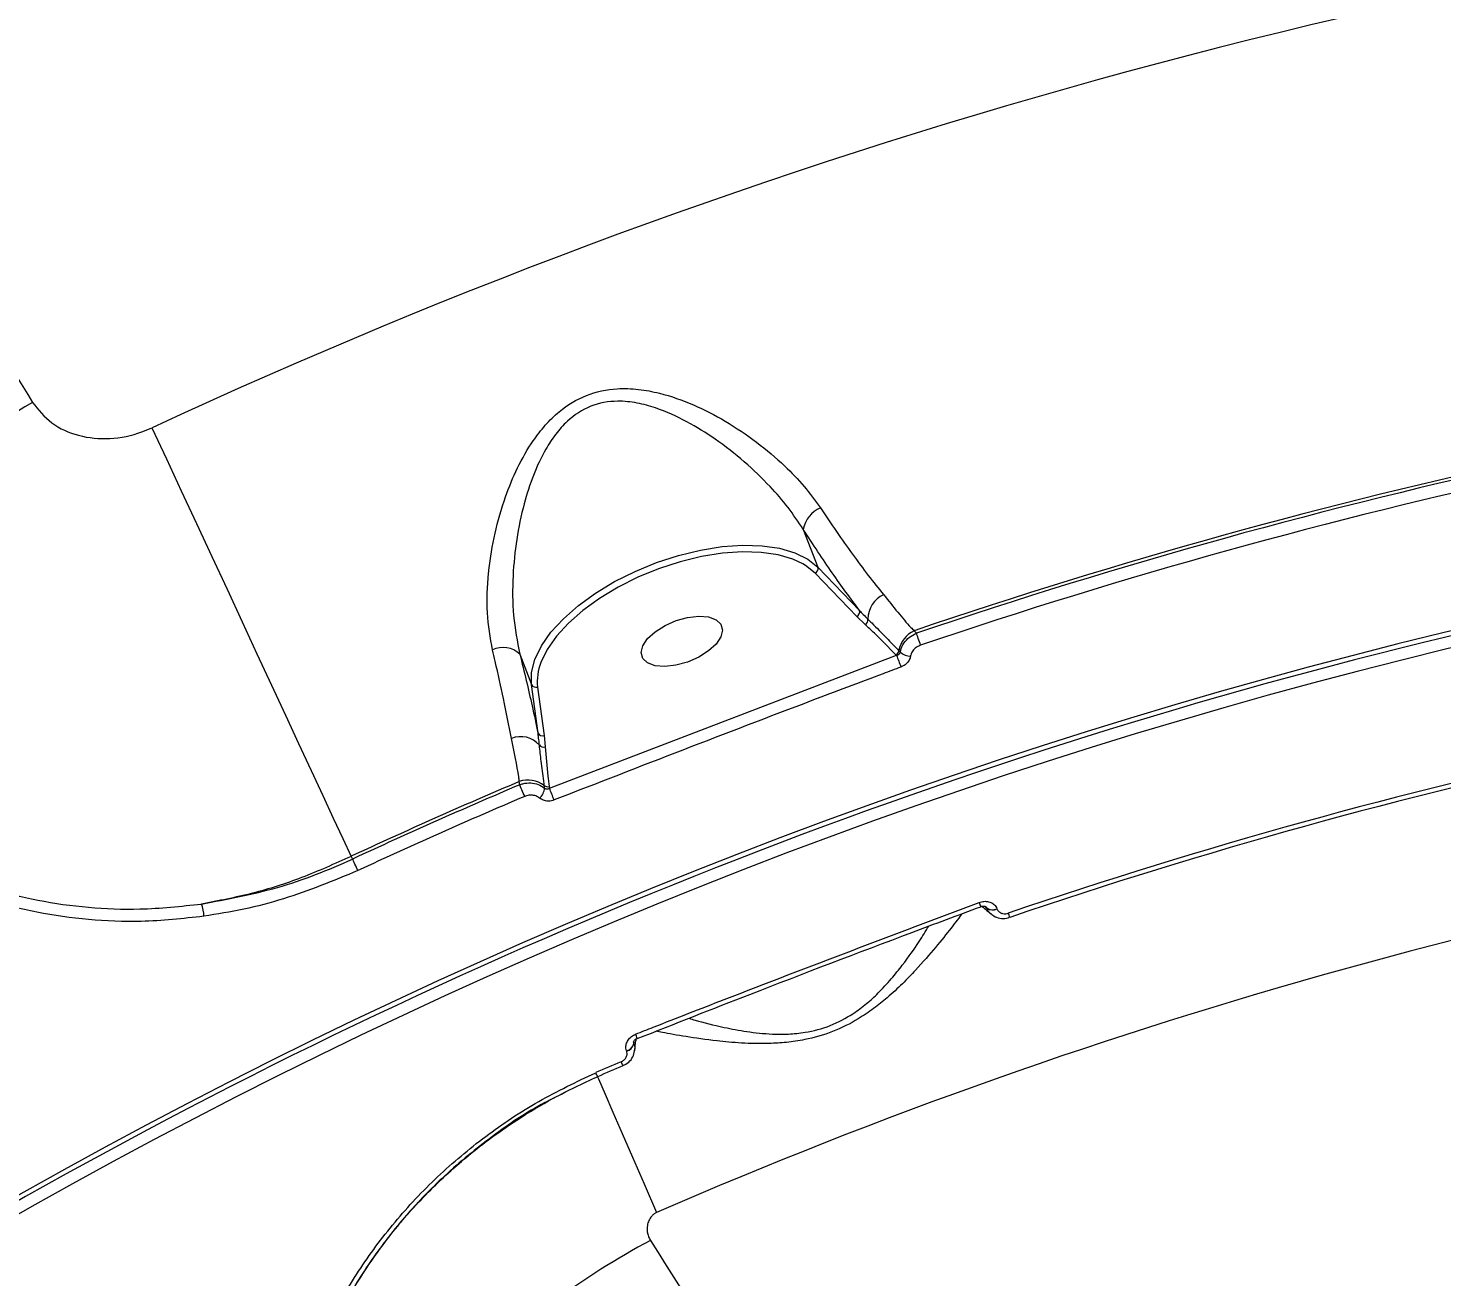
# Model space of a CAD drawing. Header units: millimetres. Extents: x -10374 to 11119, y -8221 to 9433.
# Drawn here: x 1802.9 to 1951.5, y -1716.5 to -1585.2 of the extents above; entities that cross this region are included whole.
import ezdxf

# ---------------------------------------------------------------- set-up
doc = ezdxf.new("R2010")
doc.units = ezdxf.units.MM
for name, color, linetype in [('DIKOM_ОБЪЕКТ', 7, 'Continuous'), ('DIKOM_РАЗМЕР_ЗОНА', 7, 'Continuous'), ('DIKOM_РАЗМЕР_ОБЪЕКТА', 7, 'Continuous')]:
    doc.layers.add(name, color=color, linetype=linetype)
doc.styles.add('style1', font='arial.ttf', dxfattribs={"width": 0.8})
doc.dimstyles.new('1-50', dxfattribs={"dimtxt": 300, "dimasz": 200, "dimexe": 100, "dimexo": 0, "dimgap": 100, "dimtad": 0, "dimdec": 0, "dimtxsty": 'style1', "dimcen": 0, "dimclrd": 7, "dimclre": 7, "dimadec": 1, "dimazin": 2, "dimtfac": 1, "dimtdec": 0, "dimtmove": 1, "dimatfit": 3, "dimfxl": 0, "dimlwd": 25, "dimlwe": 18, "dimarcsym": 0})

# ---------------------------------------------------------------- blocks, each defined once
blk = doc.blocks.new('*D16')
at = {"layer": 'Defpoints', "color": 0, "transparency": 16777216}
for p in [(-9045.1, 5161.67), (3694.49, 5161.67), (1813.16, -6719.94)]:
    blk.add_point(p, dxfattribs=at)
at = {"layer": 'DIKOM_РАЗМЕР_ОБЪЕКТА', "color": 7, "lineweight": 18, "transparency": 16777216}
for p, q in [((3694.49, 5161.67), (-9145.1, 5161.67)), ((1813.16, -6719.94), (-9145.1, -6719.94))]:
    blk.add_line(p, q, dxfattribs=at)
at = {"layer": 'DIKOM_РАЗМЕР_ОБЪЕКТА', "color": 7, "lineweight": 25, "transparency": 16777216}
for p, q in [((-9045.1, 4961.67), (-9045.1, -0.45)), ((-9045.1, -6519.94), (-9045.1, -1080.23))]:
    blk.add_line(p, q, dxfattribs=at)
at = {"layer": 'DIKOM_РАЗМЕР_ОБЪЕКТА', "color": 7, "transparency": 16777216}
for points in [[(-9078.43, 4961.67), (-9011.76, 4961.67), (-9045.1, 5161.67)], [(-9078.43, -6519.94), (-9011.76, -6519.94), (-9045.1, -6719.94)]]:
    blk.add_solid(points, dxfattribs=at)
at = {"layer": 'DIKOM_РАЗМЕР_ОБЪЕКТА', "color": 0, "transparency": 16777216, "insert": (-9045.1, -540.34), "char_height": 300, "attachment_point": 5, "rotation": 90, "style": 'style1'}
blk.add_mtext('11900', dxfattribs=at)
blk = doc.blocks.new('*D15')
at = {"layer": 'Defpoints', "color": 0, "transparency": 16777216}
for p in [(-5227.87, 8308.78), (9119.43, -1150.4), (-5227.87, -1991.82)]:
    blk.add_point(p, dxfattribs=at)
at = {"layer": 'DIKOM_РАЗМЕР_ОБЪЕКТА', "color": 7, "lineweight": 18, "transparency": 16777216}
for p, q in [((-5227.87, -1991.82), (-5227.87, 8408.78)), ((9119.43, -1150.4), (9119.43, 8408.78))]:
    blk.add_line(p, q, dxfattribs=at)
at = {"layer": 'DIKOM_РАЗМЕР_ОБЪЕКТА', "color": 7, "lineweight": 25, "transparency": 16777216}
for p, q in [((-5027.87, 8308.78), (187.44, 8308.78)), ((8919.43, 8308.78), (1267.22, 8308.78))]:
    blk.add_line(p, q, dxfattribs=at)
at = {"layer": 'DIKOM_РАЗМЕР_ОБЪЕКТА', "color": 7, "transparency": 16777216}
for points in [[(-5027.87, 8342.11), (-5027.87, 8275.44), (-5227.87, 8308.78)], [(8919.43, 8342.11), (8919.43, 8275.44), (9119.43, 8308.78)]]:
    blk.add_solid(points, dxfattribs=at)
at = {"layer": 'DIKOM_РАЗМЕР_ОБЪЕКТА', "color": 0, "transparency": 16777216, "insert": (727.33, 8308.78), "char_height": 300, "attachment_point": 5, "style": 'style1'}
blk.add_mtext('14350', dxfattribs=at)
blk = doc.blocks.new('*D14')
at = {"layer": 'Defpoints', "color": 0, "transparency": 16777216}
for p in [(-7515.85, 9236.32), (11119.43, -1423.4), (-7515.85, -2401.58)]:
    blk.add_point(p, dxfattribs=at)
at = {"layer": 'DIKOM_РАЗМЕР_ЗОНА', "color": 7, "lineweight": 18, "transparency": 16777216}
for p, q in [((-7515.85, -2401.58), (-7515.85, 9336.32)), ((11119.43, -1423.4), (11119.43, 9336.32))]:
    blk.add_line(p, q, dxfattribs=at)
at = {"layer": 'DIKOM_РАЗМЕР_ЗОНА', "color": 7, "lineweight": 25, "transparency": 16777216}
for p, q in [((-7315.85, 9236.32), (77.56, 9236.32)), ((10919.43, 9236.32), (1157.34, 9236.32))]:
    blk.add_line(p, q, dxfattribs=at)
at = {"layer": 'DIKOM_РАЗМЕР_ЗОНА', "color": 7, "transparency": 16777216}
for points in [[(-7315.85, 9269.65), (-7315.85, 9202.98), (-7515.85, 9236.32)], [(10919.43, 9269.65), (10919.43, 9202.98), (11119.43, 9236.32)]]:
    blk.add_solid(points, dxfattribs=at)
at = {"layer": 'DIKOM_РАЗМЕР_ЗОНА', "color": 0, "transparency": 16777216, "insert": (617.45, 9236.32), "char_height": 300, "attachment_point": 5, "style": 'style1'}
blk.add_mtext('18650', dxfattribs=at)
blk = doc.blocks.new('*D13')
at = {"layer": 'Defpoints', "color": 0, "transparency": 16777216}
for p in [(-10176.97, 7112.81), (3082.33, 7112.81), (2015.48, -8221.4)]:
    blk.add_point(p, dxfattribs=at)
at = {"layer": 'DIKOM_РАЗМЕР_ЗОНА', "color": 7, "lineweight": 18, "transparency": 16777216}
for p, q in [((3082.33, 7112.81), (-10276.97, 7112.81)), ((2015.48, -8221.4), (-10276.97, -8221.4))]:
    blk.add_line(p, q, dxfattribs=at)
at = {"layer": 'DIKOM_РАЗМЕР_ЗОНА', "color": 7, "lineweight": 25, "transparency": 16777216}
for p, q in [((-10176.97, 6912.81), (-10176.97, -14.41)), ((-10176.97, -8021.4), (-10176.97, -1094.19))]:
    blk.add_line(p, q, dxfattribs=at)
at = {"layer": 'DIKOM_РАЗМЕР_ЗОНА', "color": 7, "transparency": 16777216}
for points in [[(-10210.3, 6912.81), (-10143.64, 6912.81), (-10176.97, 7112.81)], [(-10210.3, -8021.4), (-10143.64, -8021.4), (-10176.97, -8221.4)]]:
    blk.add_solid(points, dxfattribs=at)
at = {"layer": 'DIKOM_РАЗМЕР_ЗОНА', "color": 0, "transparency": 16777216, "insert": (-10176.97, -554.3), "char_height": 300, "attachment_point": 5, "rotation": 90, "style": 'style1'}
blk.add_mtext('15300', dxfattribs=at)

msp = doc.modelspace()

# ---------------------------------------------------------------- linework, layer by layer
at = {"layer": 'DIKOM_ОБЪЕКТ', "color": 7, "linetype": 'Continuous', "lineweight": 15}
for p, q in [((1884.37, -1637.88), (1885.9, -1641.87)), ((1885.9, -1641.87), (1890.28, -1646.41)), ((1889.99, -1647.04), (1885.62, -1642.5)), ((1890.87, -1647.89), (1889.99, -1647.04)), ((1896.02, -1648.55), (1896.27, -1648.81)), ((1854.57, -1651.01), (1855.8, -1654.21)), ((1894.42, -1650.65), (1894.57, -1650.81)), ((1857.68, -1665.1), (1894.16, -1651.12)), ((1894.16, -1651.12), (1894.11, -1651.07)), ((1856.48, -1659.32), (1855.8, -1654.21)), ((1856.43, -1654.46), (1857.11, -1659.57)), ((1857.11, -1659.57), (1857.22, -1660.75)), ((1854.56, -1664.74), (1854.51, -1664.4)), ((1857.65, -1664.92), (1857.68, -1665.1)), ((1836.82, -1672.27), (1836.98, -1672.55)), ((1903.03, -1677.54), (1903.03, -1677.54)), ((1903.53, -1677.6), (1903.67, -1677.72)), ((1903.66, -1677.7), (1903.54, -1677.55)), ((1903.67, -1677.72), (1903.66, -1677.7)), ((1904.73, -1677.77), (1904.73, -1677.79)), ((1866.53, -1691.81), (1866.53, -1691.95)), ((1866.53, -1691.95), (1866.54, -1691.97)), ((1866.54, -1691.97), (1866.57, -1691.77)), ((1866.9, -1691.41), (1866.9, -1691.41)), ((1865.8, -1692.74), (1865.79, -1692.72))]:
    msp.add_line(p, q, dxfattribs=at)
at = {"layer": 'DIKOM_ОБЪЕКТ', "color": 7, "linetype": 'Continuous', "lineweight": 15, "flags": 128}
for points in [[(1815.89, -1627.2), (1817.41, -1630.47), (1818.97, -1633.83), (1820.56, -1637.26), (1822.17, -1640.72), (1823.78, -1644.18), (1825.37, -1647.61), (1826.93, -1650.98), (1828.45, -1654.26), (1829.92, -1657.41), (1831.31, -1660.41), (1832.62, -1663.24), (1833.84, -1665.86), (1834.95, -1668.25), (1835.95, -1670.4), (1836.82, -1672.27)], [(1855.8, -1654.21), (1855.8, -1652.92), (1856.15, -1651.56), (1856.84, -1650.14), (1857.84, -1648.7), (1859.14, -1647.28), (1860.72, -1645.9), (1862.52, -1644.59), (1864.52, -1643.38), (1866.68, -1642.31), (1868.93, -1641.38), (1871.25, -1640.63), (1873.56, -1640.06), (1875.83, -1639.7), (1878.01, -1639.55), (1880.04, -1639.61), (1881.88, -1639.87), (1883.49, -1640.35), (1884.84, -1641.02), (1885.9, -1641.87)], [(1884.33, -1641.51), (1883.28, -1641.02), (1881.72, -1640.56), (1879.93, -1640.3), (1877.96, -1640.24), (1875.86, -1640.39), (1873.65, -1640.75), (1871.41, -1641.29), (1869.16, -1642.02), (1866.98, -1642.92), (1864.89, -1643.97), (1862.95, -1645.14), (1861.2, -1646.4), (1859.67, -1647.74), (1858.41, -1649.13), (1857.44, -1650.52), (1856.78, -1651.88)], [(1885.62, -1642.5), (1884.59, -1641.67), (1884.33, -1641.51)], [(1872.2, -1651.83), (1870.98, -1652.17), (1869.82, -1652.3), (1868.79, -1652.22), (1868, -1651.93), (1867.49, -1651.46), (1867.32, -1650.84), (1867.49, -1650.13), (1868, -1649.37), (1868.8, -1648.64), (1869.83, -1647.99), (1870.99, -1647.48), (1872.21, -1647.14), (1873.38, -1647.01), (1874.4, -1647.09), (1875.2, -1647.38), (1875.7, -1647.85), (1875.88, -1648.47), (1875.7, -1649.19), (1875.19, -1649.94), (1874.39, -1650.67), (1873.37, -1651.32), (1872.2, -1651.83)], [(1896.7, -1650.07), (1896.64, -1649.9), (1896.58, -1649.72), (1896.52, -1649.54), (1896.46, -1649.37), (1896.4, -1649.2), (1896.35, -1649.05), (1896.31, -1648.91), (1896.27, -1648.81)], [(1855.08, -1665.97), (1855.01, -1665.8), (1854.93, -1665.63), (1854.86, -1665.45), (1854.79, -1665.28), (1854.72, -1665.12), (1854.65, -1664.97), (1854.6, -1664.84), (1854.56, -1664.74)], [(1837.54, -1673.76), (1837.47, -1673.6), (1837.39, -1673.43), (1837.31, -1673.26), (1837.23, -1673.09), (1837.16, -1672.93), (1837.09, -1672.78), (1837.03, -1672.65), (1836.98, -1672.55)], [(1862.73, -1695.45), (1862.83, -1695.66), (1863.52, -1697.26), (1864.36, -1699.18), (1865.32, -1701.4), (1866.42, -1703.91), (1867.63, -1706.7), (1868.95, -1709.73)]]:
    msp.add_lwpolyline(points, dxfattribs=at)
at = {"layer": 'DIKOM_ОБЪЕКТ', "color": 7, "linetype": 'Continuous', "lineweight": 15}
for centre, radius, start, end in [((2088, -2213.4), 646.28, 96.10022, 114.89978), ((1857.92, -1718.05), 108.29, 120.2699, 128.0973), ((2088, -2213.4), 596.59, 102.22853, 108.77147), ((2088, -2213.4), 596.26, 102.24313, 108.75687), ((2088, -2213.4), 580.87, 90.09855, 120.90145), ((2088, -2213.4), 594.93, 102.24313, 108.75687), ((2088, -2213.4), 580.37, 90.09855, 105.5), ((2088, -2213.4), 579.13, 90.09885, 120.90115), ((1887.28, -1638.36), 2.95, 112.2817, 170.6172), ((1885.39, -1642.02), 0.526, 294.873, 16.605), ((1894.01, -1647.33), 2.84, 114.8424, 179.8748), ((1889.77, -1646.56), 0.526, 294.89, 16.6241), ((1890.62, -1647.4), 0.551, 296.9913, 7.5476), ((1897.22, -1651.12), 2.84, 114.994, 170.4361), ((1852.8, -1652.9), 2.59, 46.9763, 115.3395), ((1893.86, -1650.56), 0.567, 296.7232, 350.762), ((1895.67, -1649.57), 1.65, 228.2224, 268.9652), ((1862.12, -1653.92), 5.72, 159.12, 185.453), ((1944.46, -1633.22), 53.38, 199.5849, 201.0165), ((2088, -2213.4), 580.37, 105.5, 120.90145), ((1856.25, -1653.99), 0.502, 205.5148, 290.5239), ((1854.65, -1662.33), 2.65, 41.8883, 111.4309), ((1856.93, -1659.1), 0.502, 205.5036, 290.5352), ((1857.05, -1660.25), 0.527, 215.0929, 288.3967), ((2088, -2213.4), 565.29, 102.2097, 108.7903), ((2088, -2213.4), 564.82, 102.2097, 108.7903), ((1855.44, -1666.97), 2.73, 51.5785, 110.0524), ((2088, -2213.4), 596.59, 113.04012, 114.89978), ((2088, -2213.4), 596.26, 113.04877, 114.89662), ((1855.66, -1664.99), 1.51, 310.3045, 356.3207), ((1857.48, -1664.4), 0.544, 231.387, 288.4842), ((1804.25, -1687), 57.74, 20.9632, 22.2869), ((2088, -2213.4), 594.93, 113.04877, 114.89662), ((2088, -2213.4), 549.25, 97.4952, 113.5048), ((1816.93, -1678.77), 4.43, 2.5679, 19.7553), ((1907.82, -1675.35), 5.28, 199.4824, 204.585), ((1904.25, -1676.88), 1.01, 234.0503, 297.9536), ((1904.26, -1676.9), 1.01, 234.0317, 297.964), ((1791.34, -1717.47), 121.11, 18.6769, 18.8968), ((1861.87, -1692.99), 5.27, 17.4205, 22.5258), ((1865.55, -1691.74), 1.01, 284.0495, 347.954), ((1865.55, -1691.76), 1.01, 284.0318, 347.9761), ((2088, -2213.4), 565.29, 113.2097, 113.5048), ((2044.28, -1617.3), 194.75, 203.1528, 203.2897), ((2088, -2213.4), 564.82, 113.2097, 113.5048), ((1905.18, -1782.27), 78.77, 117.9128, 126.6989)]:
    msp.add_arc(centre, radius, start, end, dxfattribs=at)
for points, knots in [([(1535.73, -1185.34), (1536.39, -1186.43), (1537.7, -1188.6), (1540.46, -1193.16), (1543.78, -1198.63), (1547.69, -1205.09), (1552.16, -1212.49), (1557.2, -1220.8), (1562.8, -1230.05), (1568.94, -1240.19), (1575.6, -1251.18), (1582.75, -1262.97), (1590.35, -1275.51), (1598.39, -1288.76), (1606.86, -1302.72), (1615.74, -1317.36), (1625, -1332.61), (1634.6, -1348.41), (1644.48, -1364.68), (1654.64, -1381.39), (1665.05, -1398.5), (1675.7, -1416), (1686.54, -1433.81), (1697.53, -1451.85), (1708.62, -1470.03), (1719.78, -1488.31), (1731, -1506.67), (1742.25, -1525.07), (1753.5, -1543.44), (1764.69, -1561.7), (1775.77, -1579.75), (1785.9, -1596.22), (1795.09, -1611.15), (1800.59, -1620.07), (1803.34, -1624.53)], [0, 0, 0, 0, 0.031557, 0.063213, 0.09492, 0.126627, 0.158283, 0.189839, 0.221397, 0.253054, 0.284762, 0.31647, 0.348127, 0.379685, 0.411265, 0.442944, 0.474674, 0.506404, 0.538084, 0.569664, 0.601295, 0.633026, 0.664806, 0.696588, 0.728318, 0.75995, 0.791659, 0.823468, 0.855327, 0.887186, 0.918995, 0.950705, 0.975353, 1, 1, 1, 1]), ([(1851.69, -1650.56), (1851.47, -1649.28), (1851.02, -1646.72), (1851.15, -1643.79), (1851.44, -1640.99), (1851.89, -1638.29), (1852.92, -1634.67), (1854.26, -1631.39), (1855.7, -1628.87), (1857.21, -1626.91), (1858.97, -1625.16), (1861.49, -1623.62), (1864.44, -1623.01), (1867.05, -1623.11), (1869.76, -1623.62), (1872.85, -1624.71), (1876.27, -1626.49), (1879.51, -1628.66), (1882.26, -1631), (1884.51, -1633.33), (1885.61, -1634.86), (1886.16, -1635.63)], [0, 0, 0, 0, 0.072691, 0.145524, 0.151132, 0.21733, 0.283541, 0.337716, 0.391817, 0.425487, 0.459111, 0.513454, 0.567937, 0.604496, 0.641123, 0.702964, 0.76491, 0.830904, 0.896872, 0.948452, 1, 1, 1, 1]), ([(1803.34, -1624.53), (1803.95, -1625.3), (1805.21, -1626.88), (1808.17, -1628.17), (1811.48, -1628.48), (1814.13, -1627.96), (1815.54, -1627.35), (1815.89, -1627.2)], [0, 0, 0, 0, 0.218714, 0.444783, 0.679411, 0.919197, 1, 1, 1, 1]), ([(1884.37, -1637.88), (1883.85, -1637.11), (1882.82, -1635.56), (1880.74, -1633.17), (1878.2, -1630.72), (1875.25, -1628.42), (1872.13, -1626.48), (1869.35, -1625.22), (1866.89, -1624.54), (1864.58, -1624.3), (1861.94, -1624.75), (1859.76, -1626.2), (1858.3, -1627.85), (1857.06, -1629.75), (1855.92, -1632.21), (1854.9, -1635.4), (1854.17, -1638.95), (1853.78, -1642.91), (1853.78, -1647.04), (1854.3, -1649.67), (1854.57, -1651.01)], [0, 0, 0, 0, 0.052436, 0.105737, 0.1727, 0.240862, 0.302317, 0.365016, 0.399805, 0.435458, 0.48611, 0.536696, 0.568684, 0.601485, 0.655091, 0.709786, 0.7769, 0.845174, 0.921307, 1, 1, 1, 1]), ([(1886.16, -1635.63), (1887.29, -1637.3), (1889.59, -1640.68), (1891.76, -1643.47), (1892.81, -1644.75), (1892.82, -1644.76)], [0, 0, 0, 0, 0.491391, 0.997071, 1, 1, 1, 1]), ([(1890.28, -1646.41), (1889.33, -1645.14), (1887.43, -1642.58), (1885.4, -1639.46), (1884.37, -1637.88)], [0, 0, 0, 0, 0.494759, 1, 1, 1, 1]), ([(1892.82, -1644.76), (1893.32, -1645.38), (1894.32, -1646.63), (1895.33, -1647.84), (1895.91, -1648.43), (1896.02, -1648.55)], [0, 0, 0, 0, 0.443891, 0.891112, 1, 1, 1, 1]), ([(1890.28, -1646.41), (1890.4, -1646.55), (1890.7, -1646.86), (1891, -1647.16), (1891.17, -1647.33)], [0, 0, 0, 0, 0.440357, 1, 1, 1, 1]), ([(1894.11, -1651.07), (1893.37, -1650.31), (1892.31, -1649.23), (1891.2, -1648.19), (1890.87, -1647.89)], [0, 0, 0, 0, 0.70882, 1, 1, 1, 1]), ([(1891.17, -1647.33), (1891.3, -1647.46), (1891.97, -1648.12), (1893.06, -1649.24), (1893.99, -1650.2), (1894.42, -1650.65)], [0, 0, 0, 0, 0.117884, 0.589484, 1, 1, 1, 1]), ([(1894.57, -1650.81), (1894.58, -1650.74), (1894.64, -1650.41), (1894.91, -1649.84), (1895.49, -1649.19), (1896.01, -1648.94), (1896.27, -1648.81)], [0, 0, 0, 0, 0.081397, 0.385785, 0.693724, 1, 1, 1, 1]), ([(1853.68, -1659.86), (1853.42, -1658.5), (1852.94, -1656), (1852.21, -1652.74), (1851.79, -1650.96), (1851.69, -1650.56)], [0, 0, 0, 0, 0.478687, 0.884373, 1, 1, 1, 1]), ([(1854.57, -1651.01), (1855.02, -1652.87), (1855.74, -1655.82), (1856.28, -1658.37), (1856.48, -1659.32)], [0, 0, 0, 0, 0.629896, 1, 1, 1, 1]), ([(1894.16, -1651.12), (1894.22, -1651.1), (1894.34, -1651.07), (1894.48, -1650.97), (1894.55, -1650.87), (1894.56, -1650.81), (1894.57, -1650.81)], [0, 0, 0, 0, 0.334534, 0.654869, 0.951823, 1, 1, 1, 1]), ([(1896.7, -1650.07), (1896.54, -1650.14), (1896.22, -1650.28), (1895.85, -1650.65), (1895.69, -1650.99), (1895.65, -1651.18), (1895.64, -1651.23)], [0, 0, 0, 0, 0.307737, 0.615924, 0.919085, 1, 1, 1, 1]), ([(1894.62, -1652.37), (1894, -1652.6), (1890.88, -1653.77), (1878.7, -1658.36), (1867.19, -1662.84), (1858.17, -1666.34)], [0, 0, 0, 0, 0.051223, 0.256124, 1, 1, 1, 1]), ([(1895.64, -1651.23), (1895.63, -1651.25), (1895.6, -1651.43), (1895.45, -1651.76), (1895.1, -1652.14), (1894.78, -1652.29), (1894.62, -1652.37)], [0, 0, 0, 0, 0.052401, 0.365051, 0.682703, 1, 1, 1, 1]), ([(1774.82, -1656.88), (1775.76, -1658.32), (1777.66, -1661.2), (1781.11, -1665.02), (1784.96, -1668.44), (1789.23, -1671.36), (1793.83, -1673.77), (1798.72, -1675.65), (1803.87, -1676.97), (1809.19, -1677.71), (1814.95, -1677.94), (1818.93, -1677.51), (1821.1, -1677.28)], [0, 0, 0, 0, 0.097773, 0.195859, 0.293631, 0.391461, 0.489595, 0.587426, 0.6859, 0.784683, 0.883155, 1, 1, 1, 1]), ([(1821.35, -1678.57), (1819.15, -1678.81), (1815.09, -1679.25), (1809.2, -1679), (1803.78, -1678.24), (1798.53, -1676.89), (1793.54, -1674.96), (1788.84, -1672.49), (1784.49, -1669.51), (1780.56, -1666.01), (1777.03, -1662.1), (1775.09, -1659.15), (1774.12, -1657.68)], [0, 0, 0, 0, 0.116681, 0.215084, 0.313797, 0.412201, 0.510059, 0.608225, 0.706084, 0.803953, 0.902132, 1, 1, 1, 1]), ([(1854.51, -1664.4), (1854.49, -1664.24), (1854.32, -1662.9), (1853.98, -1661.28), (1853.68, -1659.86)], [0, 0, 0, 0, 0.117863, 1, 1, 1, 1]), ([(1856.62, -1660.56), (1856.61, -1660.38), (1856.56, -1659.96), (1856.51, -1659.55), (1856.48, -1659.32)], [0, 0, 0, 0, 0.435291, 1, 1, 1, 1]), ([(1857.14, -1664.83), (1857.12, -1664.66), (1857.01, -1663.81), (1856.82, -1662.41), (1856.68, -1661.12), (1856.62, -1660.56)], [0, 0, 0, 0, 0.122281, 0.61142, 1, 1, 1, 1]), ([(1857.22, -1660.75), (1857.31, -1661.78), (1857.43, -1663.18), (1857.6, -1664.55), (1857.65, -1664.92)], [0, 0, 0, 0, 0.735302, 1, 1, 1, 1]), ([(1854.56, -1664.74), (1854.66, -1664.7), (1855.04, -1664.57), (1855.71, -1664.51), (1856.53, -1664.65), (1856.96, -1664.94), (1857.17, -1665.09)], [0, 0, 0, 0, 0.120938, 0.414421, 0.706957, 1, 1, 1, 1]), ([(1856.64, -1666.15), (1856.51, -1666.06), (1856.26, -1665.89), (1855.77, -1665.81), (1855.36, -1665.86), (1855.14, -1665.94), (1855.08, -1665.97)], [0, 0, 0, 0, 0.292643, 0.585011, 0.878811, 1, 1, 1, 1]), ([(1857.17, -1665.09), (1857.17, -1665.07), (1857.16, -1664.98), (1857.15, -1664.89), (1857.14, -1664.83)], [0, 0, 0, 0, 0.249973, 1, 1, 1, 1]), ([(1857.17, -1665.09), (1857.22, -1665.12), (1857.3, -1665.17), (1857.47, -1665.18), (1857.59, -1665.15), (1857.66, -1665.11), (1857.68, -1665.1)], [0, 0, 0, 0, 0.293089, 0.592591, 0.900595, 1, 1, 1, 1]), ([(1858.17, -1666.34), (1858.12, -1666.36), (1857.91, -1666.44), (1857.52, -1666.48), (1857.03, -1666.4), (1856.77, -1666.23), (1856.64, -1666.15)], [0, 0, 0, 0, 0.096314, 0.398491, 0.698981, 1, 1, 1, 1]), ([(1836.82, -1672.27), (1835.1, -1673.05), (1831.72, -1674.58), (1826.44, -1676.26), (1822.88, -1676.94), (1821.1, -1677.28)], [0, 0, 0, 0, 0.339541, 0.667751, 1, 1, 1, 1]), ([(1821.1, -1677.28), (1823.77, -1676.78), (1827.83, -1676.03), (1833.1, -1674.25), (1835.69, -1673.12), (1836.98, -1672.55)], [0, 0, 0, 0, 0.492809, 0.746403, 1, 1, 1, 1]), ([(1837.54, -1673.76), (1834.96, -1674.84), (1831.04, -1676.46), (1825.56, -1677.88), (1822.76, -1678.34), (1821.35, -1678.57)], [0, 0, 0, 0, 0.492765, 0.746387, 1, 1, 1, 1]), ([(1866.74, -1690.97), (1867.36, -1690.72), (1870.46, -1689.5), (1882.47, -1684.81), (1893.91, -1680.49), (1902.85, -1677.11)], [0, 0, 0, 0, 0.051712, 0.258553, 1, 1, 1, 1]), ([(1866.91, -1691.43), (1870.86, -1689.87), (1880.46, -1686.09), (1892.51, -1681.48), (1900.62, -1678.46), (1903.03, -1677.56)], [0, 0, 0, 0, 0.328863, 0.800319, 1, 1, 1, 1]), ([(1902.85, -1677.11), (1903.02, -1677.06), (1903.35, -1676.97), (1903.86, -1677.02), (1904.3, -1677.2), (1904.59, -1677.48), (1904.69, -1677.69), (1904.73, -1677.77)], [0, 0, 0, 0, 0.218257, 0.436721, 0.653012, 0.865749, 1, 1, 1, 1]), ([(1903.03, -1677.55), (1903.04, -1677.54), (1903.11, -1677.51), (1903.25, -1677.49), (1903.41, -1677.5), (1903.53, -1677.54), (1903.59, -1677.58), (1903.59, -1677.59), (1903.6, -1677.59)], [0, 0, 0, 0, 0.048779, 0.250075, 0.446235, 0.652377, 0.878747, 1, 1, 1, 1]), ([(1903.12, -1677.52), (1903.25, -1677.61), (1903.53, -1677.82), (1903.89, -1678.16), (1904.09, -1678.35)], [0, 0, 0, 0, 0.45727, 1, 1, 1, 1]), ([(1903.66, -1677.7), (1903.65, -1677.67), (1903.64, -1677.63), (1903.6, -1677.6), (1903.6, -1677.59)], [0, 0, 0, 0, 0.732917, 1, 1, 1, 1]), ([(1904.06, -1678.29), (1904.06, -1678.28), (1903.88, -1678.17), (1903.77, -1677.95), (1903.68, -1677.74), (1903.67, -1677.72)], [0, 0, 0, 0, 0.034309, 0.8705, 1, 1, 1, 1]), ([(1901.05, -1678.3), (1901.05, -1678.31), (1900.82, -1678.64), (1899.91, -1679.81), (1898.35, -1681.77), (1896.56, -1683.83), (1894.82, -1685.66), (1893.34, -1687.03), (1891.79, -1688.28), (1889.93, -1689.55), (1887.48, -1690.78), (1884.83, -1691.54), (1882.59, -1691.86), (1880.32, -1691.99), (1877.82, -1691.93), (1874.83, -1691.64), (1871.94, -1691.23), (1869.89, -1690.86), (1869.1, -1690.7), (1868.89, -1690.65)], [0, 0, 0, 0, 0.001654, 0.086542, 0.175637, 0.264699, 0.314117, 0.363484, 0.40216, 0.44076, 0.497897, 0.555164, 0.593685, 0.632276, 0.698833, 0.765525, 0.86444, 0.963335, 1, 1, 1, 1]), ([(1904.07, -1678.28), (1904.22, -1678.4), (1904.54, -1678.67), (1905.19, -1678.82), (1905.74, -1678.81), (1906.01, -1678.69), (1906.06, -1678.67)], [0, 0, 0, 0, 0.273031, 0.590928, 0.916721, 1, 1, 1, 1]), ([(1904.73, -1677.79), (1904.74, -1677.8), (1904.78, -1677.9), (1904.9, -1678.07), (1905.11, -1678.22), (1905.37, -1678.3), (1905.63, -1678.32), (1905.83, -1678.27), (1905.92, -1678.25)], [0, 0, 0, 0, 0.034011, 0.252275, 0.470578, 0.597867, 0.819341, 1, 1, 1, 1]), ([(1872.36, -1689.29), (1872.57, -1689.36), (1873.55, -1689.67), (1875.64, -1690.18), (1878.38, -1690.72), (1880.69, -1690.97), (1882.79, -1690.98), (1884.81, -1690.79), (1887.23, -1690.16), (1889.42, -1688.99), (1891.04, -1687.77), (1892.39, -1686.52), (1893.65, -1685.15), (1895.12, -1683.3), (1896.5, -1681.35), (1897.24, -1680.13), (1897.56, -1679.6)], [0, 0, 0, 0, 0.035496, 0.165066, 0.250877, 0.336484, 0.384557, 0.432501, 0.501928, 0.571255, 0.619364, 0.667599, 0.730937, 0.794351, 0.910768, 1, 1, 1, 1]), ([(1865.79, -1692.72), (1865.76, -1692.63), (1865.7, -1692.41), (1865.73, -1692.01), (1865.93, -1691.58), (1866.28, -1691.2), (1866.59, -1691.05), (1866.74, -1690.97)], [0, 0, 0, 0, 0.134256, 0.346999, 0.56327, 0.781797, 1, 1, 1, 1]), ([(1866.51, -1691.82), (1866.51, -1691.82), (1866.51, -1691.8), (1866.53, -1691.72), (1866.61, -1691.6), (1866.73, -1691.5), (1866.84, -1691.43), (1866.9, -1691.41), (1866.9, -1691.41)], [0, 0, 0, 0, 0.148982, 0.395668, 0.591183, 0.79355, 0.997753, 1, 1, 1, 1]), ([(1866.51, -1691.82), (1866.51, -1691.84), (1866.51, -1691.88), (1866.52, -1691.92), (1866.53, -1691.95)], [0, 0, 0, 0, 0.298136, 1, 1, 1, 1]), ([(1866.54, -1691.97), (1866.6, -1692.15), (1866.68, -1692.4), (1866.62, -1692.65), (1866.6, -1692.72)], [0, 0, 0, 0, 0.722006, 1, 1, 1, 1]), ([(1866.65, -1692.73), (1866.67, -1692.47), (1866.71, -1691.96), (1866.78, -1691.63), (1866.82, -1691.46)], [0, 0, 0, 0, 0.496254, 1, 1, 1, 1]), ([(1865.22, -1693.87), (1865.22, -1693.87), (1865.33, -1693.82), (1865.52, -1693.71), (1865.7, -1693.5), (1865.82, -1693.26), (1865.87, -1693), (1865.82, -1692.82), (1865.8, -1692.74)], [0, 0, 0, 0, 0.004301, 0.219765, 0.435505, 0.568242, 0.793812, 1, 1, 1, 1]), ([(1865.4, -1694.28), (1865.61, -1694.17), (1866.04, -1693.95), (1866.48, -1693.38), (1866.58, -1692.94), (1866.62, -1692.73)], [0, 0, 0, 0, 0.344988, 0.683708, 1, 1, 1, 1]), ([(1832.71, -1754.5), (1832.09, -1752.86), (1830.83, -1749.57), (1829.95, -1744.18), (1829.82, -1738.57), (1830.53, -1732.82), (1832.06, -1727.03), (1834.39, -1721.34), (1837.5, -1715.85), (1841.33, -1710.66), (1845.82, -1705.89), (1850.9, -1701.63), (1856.47, -1697.91), (1860.52, -1695.98), (1862.55, -1695.02)], [0, 0, 0, 0, 0.083619, 0.167166, 0.250417, 0.333852, 0.417303, 0.500488, 0.583739, 0.667138, 0.750457, 0.833397, 0.916626, 1, 1, 1, 1]), ([(1830.73, -1738.07), (1830.76, -1737.28), (1830.84, -1735.31), (1831.35, -1732.31), (1832.05, -1729.35), (1832.83, -1726.85), (1834.04, -1723.55), (1836.03, -1719.33), (1839.15, -1714.33), (1842.82, -1709.7), (1846.17, -1706.31), (1849.01, -1703.83), (1851.39, -1701.95), (1854.44, -1699.83), (1858.25, -1697.52), (1861.16, -1696.17), (1862.73, -1695.44)], [0, 0, 0, 0, 0.048561, 0.120557, 0.178514, 0.224386, 0.267973, 0.374676, 0.478755, 0.582324, 0.683611, 0.724389, 0.77529, 0.838007, 0.912996, 1, 1, 1, 1]), ([(1862.73, -1695.44), (1862.73, -1695.44), (1862.74, -1695.47), (1862.72, -1695.41), (1862.66, -1695.27), (1862.58, -1695.1), (1862.55, -1695.02)], [0, 0, 0, 0, 0.059598, 0.373061, 0.686563, 1, 1, 1, 1]), ([(1859.32, -1697.1), (1858.48, -1697.51), (1855.67, -1698.88), (1851.29, -1701.89), (1846.28, -1706.05), (1841.87, -1710.73), (1838.11, -1715.81), (1835.05, -1721.19), (1832.76, -1726.77), (1831.21, -1732.44), (1830.85, -1736.17), (1830.68, -1738.04)], [0, 0, 0, 0, 0.050708, 0.169155, 0.287634, 0.406794, 0.525033, 0.64414, 0.762782, 0.881224, 1, 1, 1, 1]), ([(1868.95, -1709.73), (1868.85, -1709.78), (1868.67, -1709.87), (1868.37, -1710.16), (1868.11, -1710.56), (1867.91, -1711.22), (1867.94, -1711.78), (1868.11, -1712.31), (1868.23, -1712.52), (1868.3, -1712.66)], [0, 0, 0, 0, 0.07673, 0.160518, 0.317408, 0.466127, 0.7625, 0.842842, 1, 1, 1, 1]), ([(1868.3, -1712.66), (1870.92, -1716.82), (1876.15, -1725.14), (1883.62, -1736.98), (1890.79, -1748.31), (1897.85, -1759.43), (1904.71, -1770.21), (1911.3, -1780.52), (1917.42, -1790.08), (1923.04, -1798.81), (1928.1, -1806.66), (1932.45, -1813.38), (1936.11, -1819.02), (1939.1, -1823.62), (1941.5, -1827.31), (1943.31, -1830.08), (1944.41, -1831.76), (1944.9, -1832.51), (1944.79, -1832.35), (1944.78, -1832.32)], [0, 0, 0, 0, 0.056667, 0.113335, 0.170566, 0.227798, 0.291066, 0.354382, 0.41765, 0.482782, 0.547968, 0.6131, 0.674377, 0.735701, 0.796978, 0.860023, 0.923119, 0.986164, 1, 1, 1, 1])]:
    msp.add_open_spline(points, degree=3, knots=knots, dxfattribs=at)

# ---------------------------------------------------------------- dimensions: what is measured, and where the dimension line sits
at = {"layer": 'DIKOM_РАЗМЕР_ЗОНА'}
for base, p1, p2, angle, text, picture, middle in [((-7515.85, 9236.32), (11119.43, -1423.4), (-7515.85, -2401.58), 180, '18650', '*D14', (617.45, 9236.32)), ((-10176.97, 7112.81), (2015.48, -8221.4), (3082.33, 7112.81), 270, '15300', '*D13', (-10176.97, -554.3))]:
    dim = msp.add_linear_dim(base=base, p1=p1, p2=p2, angle=angle, text=text, dimstyle='1-50', override={"dimscale": 1, "dimtix": 0, "dimtofl": 1, "dimtmove": 1, "dimatfit": 3}, dxfattribs=at)
    dim.commit()
    dim.dimension.update_dxf_attribs({"geometry": picture, "text_midpoint": middle, "dimtype": 160})
at = {"layer": 'DIKOM_РАЗМЕР_ОБЪЕКТА'}
for base, p1, p2, angle, text, picture, middle in [((-5227.87, 8308.78), (9119.43, -1150.4), (-5227.87, -1991.82), 180, '14350', '*D15', (727.33, 8308.78)), ((-9045.1, 5161.67), (1813.16, -6719.94), (3694.49, 5161.67), 270, '11900', '*D16', (-9045.1, -540.34))]:
    dim = msp.add_linear_dim(base=base, p1=p1, p2=p2, angle=angle, text=text, dimstyle='1-50', override={"dimscale": 1, "dimtix": 0, "dimtofl": 1, "dimtmove": 1, "dimatfit": 3}, dxfattribs=at)
    dim.commit()
    dim.dimension.update_dxf_attribs({"geometry": picture, "text_midpoint": middle, "dimtype": 160})

doc.saveas('drawing.dxf')
